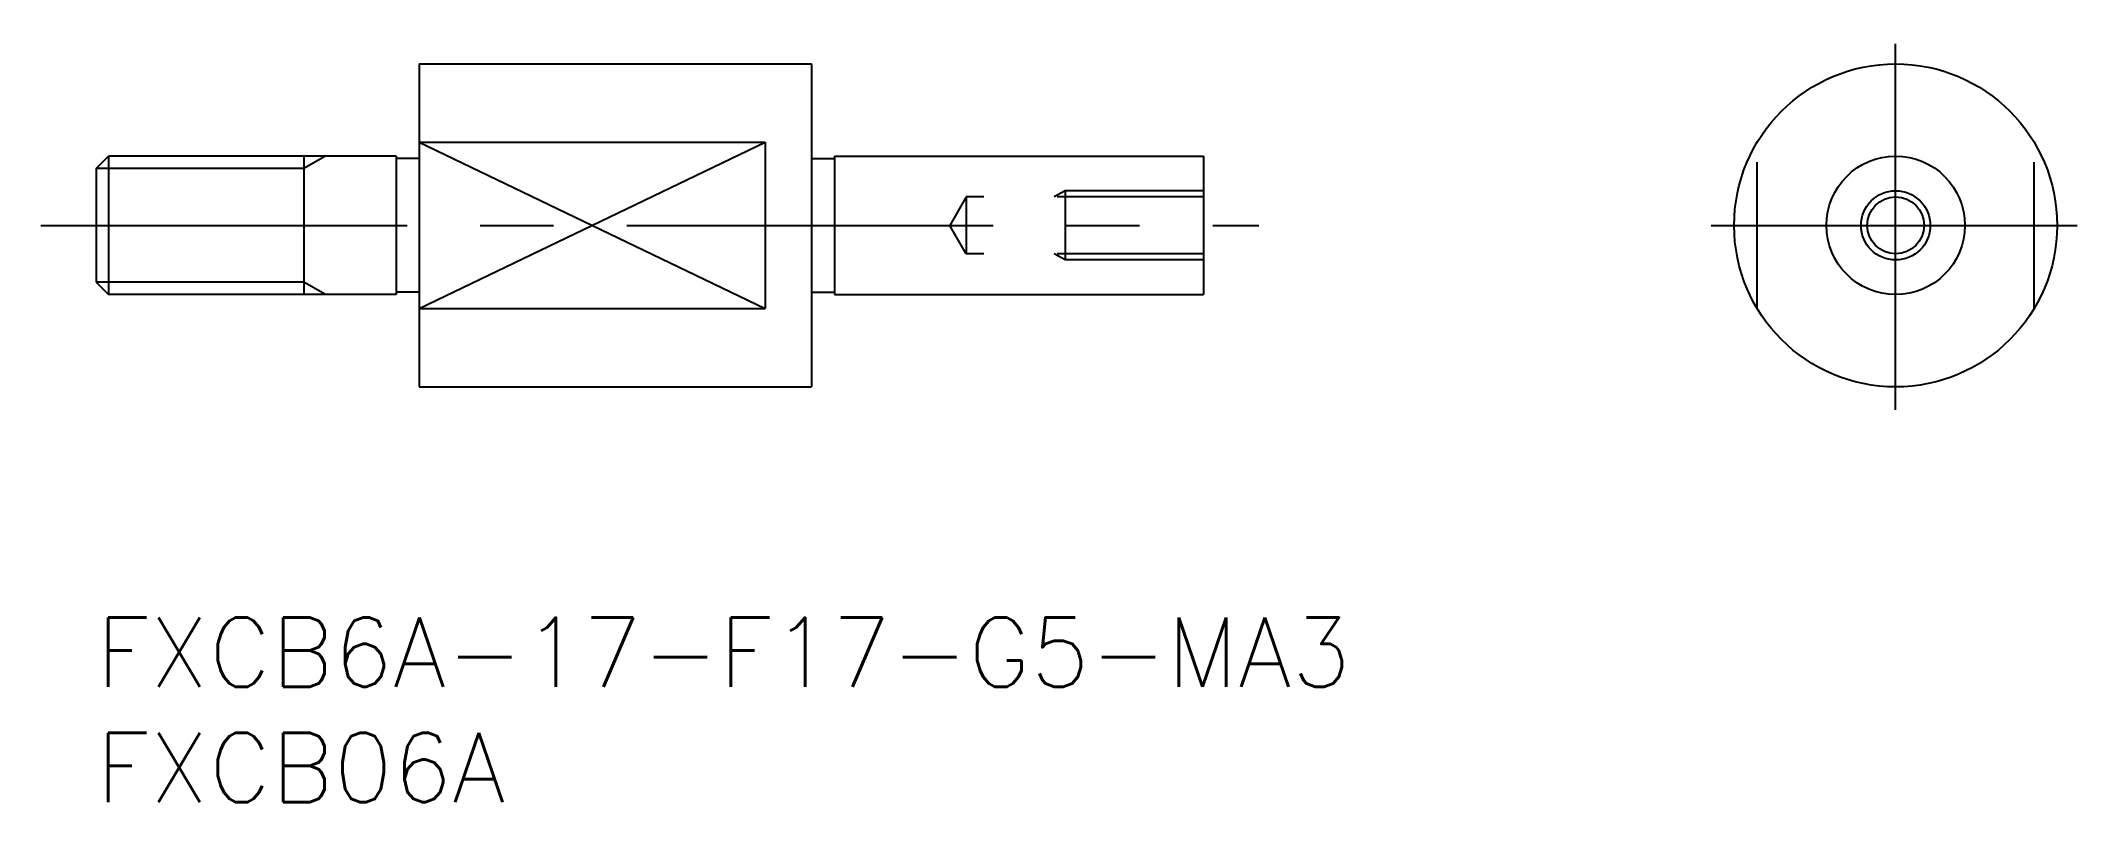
# Model space of a CAD drawing. Extents: x -2.4 to 86, y -8 to 25.
import ezdxf

# ---------------------------------------------------------------- set-up
doc = ezdxf.new("R2010")
doc.units = 0
doc.header["$LTSCALE"] = 0.5
doc.linetypes.add('CENTER', pattern=[50.8, 31.75, -6.35, 6.35, -6.35])
doc.linetypes.add('DASHED', pattern=[19.05, 12.7, -6.35])
for name, color, linetype in [('MSM_CENTER', 1, 'CENTER'), ('MSM_CONTINUOUS', 7, 'CONTINUOUS'), ('MSM_DASHED', 4, 'DASHED'), ('MSM_NARROW', 5, 'CONTINUOUS'), ('MSM_PART_NUMBER', 7, 'CONTINUOUS')]:
    doc.layers.add(name, color=color, linetype=linetype)
doc.styles.get("Standard").update_dxf_attribs({"font": 'txt.shx', "height": 3, "bigfont": 'bigfont.shx'})

# ---------------------------------------------------------------- blocks, each defined once
blk = doc.blocks.new('*U3')
at = {"layer": 'MSM_PART_NUMBER'}
blk.add_text('FXCB6A-17-F17-G5-MA3', height=3, dxfattribs=at).set_placement((0, -3))
blk = doc.blocks.new('*U4')
at = {"layer": 'MSM_PART_NUMBER'}
blk.add_text('FXCB06A', height=3, dxfattribs=at).set_placement((0, -8))

msp = doc.modelspace()

# ---------------------------------------------------------------- linework, layer by layer
at = {"layer": 'MSM_CENTER'}
for p, q in [((78, 9), (78, 25)), ((-2.4, 17), (50.4, 17)), ((70, 17), (86, 17))]:
    msp.add_line(p, q, dxfattribs=at)
at = {"layer": 'MSM_CONTINUOUS'}
for p, q in [((14, 24), (14, 10)), ((14, 24), (31, 24)), ((31, 24), (31, 10)), ((14, 20.606), (29, 20.606)), ((29, 20.606), (29, 13.394)), ((0, 19.459), (0.541, 20)), ((0, 19.459), (0, 14.541)), ((0.541, 20), (0.541, 14)), ((13, 20), (0.541, 20)), ((9, 20), (9, 14)), ((13, 20), (13, 14)), ((14, 19.9), (13, 19.9)), ((31, 19.9), (32, 19.9)), ((32, 20), (48, 20)), ((32, 20), (32, 14)), ((48, 20), (48, 14)), ((0, 14.541), (0.541, 14)), ((13, 14), (0.541, 14)), ((14, 14.1), (13, 14.1)), ((14, 13.394), (29, 13.394)), ((31, 14.1), (32, 14.1)), ((32, 14), (48, 14)), ((14, 10), (31, 10))]:
    msp.add_line(p, q, dxfattribs=at)
for radius in [7, 3, 1.23]:
    msp.add_circle((78, 17), radius, dxfattribs=at)
at = {"layer": 'MSM_DASHED'}
for p, q in [((72, 13.394), (72, 20.606)), ((84, 13.394), (84, 20.606)), ((37.71, 18.23), (37, 17)), ((48, 18.23), (37.71, 18.23)), ((37.71, 18.23), (37.71, 15.771)), ((42, 18.5), (41.531, 18.23)), ((48, 18.5), (42, 18.5)), ((42, 18.5), (42, 15.5)), ((37.71, 15.771), (37, 17)), ((48, 15.771), (37.71, 15.771)), ((42, 15.5), (41.531, 15.771)), ((48, 15.5), (42, 15.5))]:
    msp.add_line(p, q, dxfattribs=at)
at = {"layer": 'MSM_NARROW'}
for p, q in [((14, 20.606), (29, 13.394)), ((14, 13.394), (29, 20.606)), ((9, 19.459), (0, 19.459)), ((9.938, 20), (9, 19.459)), ((48, 18.5), (48, 15.5)), ((9, 14.541), (0, 14.541)), ((9.938, 14), (9, 14.541))]:
    msp.add_line(p, q, dxfattribs=at)
msp.add_circle((78, 17), 1.5, dxfattribs=at)

# ---------------------------------------------------------------- block references
at = {"layer": 'MSM_CONTINUOUS'}
for name in ['*U3', '*U4']:
    msp.add_blockref(name, (0, 0), dxfattribs=at)

doc.saveas('drawing.dxf')
